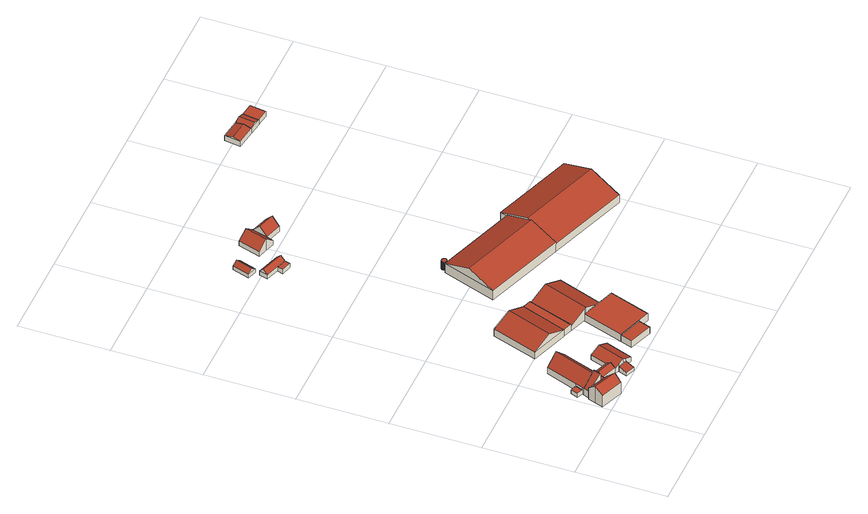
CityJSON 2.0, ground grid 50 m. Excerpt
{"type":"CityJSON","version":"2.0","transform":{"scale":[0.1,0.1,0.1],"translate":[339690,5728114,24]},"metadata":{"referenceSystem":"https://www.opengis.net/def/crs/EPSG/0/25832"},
"CityObjects":{
"building1":{"type":"Building","attributes":{"Geometrietyp2DReferenz":"3000","Gemeindeschluessel":"05170048","function":"31001_2720","roofType":"1000","measuredHeight":2.58},"address":[{"country":"Germany","locality":"Wesel","thoroughfareNumber":"1","thoroughfareName":"Am Hohen Malberg"}],"geometry":[{"type":"Solid","lod":"2","boundaries":[[[[0,1,2,3]],[[4,5,1,0]],[[6,7,5,4]],[[8,9,7,6]],[[10,11,9,8]],[[3,2,11,10]],[[8,6,4,0,3,10]],[[1,5,7,9,11,2]]]],"semantics":{"surfaces":[{"type":"WallSurface"},{"type":"RoofSurface"},{"type":"GroundSurface"}],"values":[[0,0,0,0,0,0,1,2]]}}]},
"building2":{"type":"Building","attributes":{"Gemeindeschluessel":"05170048","Geometrietyp2DReferenz":"3000","function":"31001_1210"},"address":[{"country":"Germany","locality":"Wesel","thoroughfareNumber":"1","thoroughfareName":"Am Hohen Malberg"}],"children":["building2-1","building2-2"]},
"building2-1":{"type":"BuildingPart","attributes":{"roofType":"3100","measuredHeight":11.34},"parents":["building2"],"geometry":[{"type":"MultiSurface","lod":"2","boundaries":[[[12,13,14,15]],[[16,17,13,12]],[[18,19,17,16]],[[20,21,22,23]],[[24,25,21,20]],[[26,27,25,24]],[[28,29,27,26]],[[30,31,29,28]],[[32,33,31,30]],[[15,14,33,32]],[[15,32,30,12]],[[28,26,24,20,23,34,18,16,12,30]],[[13,17,19,35,22,21,25,27,29,31,33,14]],[[18,36,37]],[[37,36,34,35,19]],[[34,23,22,35]]],"semantics":{"surfaces":[{"type":"WallSurface"},{"type":"RoofSurface"},{"type":"GroundSurface"},{"type":"ClosureSurface"}],"values":[0,0,0,0,0,0,0,0,0,0,1,1,2,0,3,3]}}]},
"building2-2":{"type":"BuildingPart","attributes":{"roofType":"2100","measuredHeight":11.67},"parents":["building2"],"geometry":[{"type":"MultiSurface","lod":"2","boundaries":[[[38,39,19,37]],[[40,41,39,38]],[[42,22,41,40]],[[42,40,38,37,43]],[[39,41,22,35,19]],[[42,43,34,23]],[[35,22,23,34]],[[43,36,34]],[[34,36,37,19,35]]],"semantics":{"surfaces":[{"type":"WallSurface"},{"type":"RoofSurface"},{"type":"GroundSurface"},{"type":"ClosureSurface"}],"values":[0,0,0,1,2,0,3,0,3]}}]},
"building3":{"type":"Building","attributes":{"Gemeindeschluessel":"05170048","Geometrietyp2DReferenz":"3000","function":"31001_2720"},"address":[{"country":"Germany","locality":"Wesel","thoroughfareNumber":"1","thoroughfareName":"Am Hohen Malberg"}],"children":["building3-1","building3-2"]},
"building3-1":{"type":"BuildingPart","attributes":{"roofType":"3100","measuredHeight":10.39},"parents":["building3"],"geometry":[{"type":"MultiSurface","lod":"2","boundaries":[[[44,45,46,47]],[[48,49,50,51]],[[52,53,49,48]],[[54,55,53,52]],[[56,57,55,54]],[[58,59,57,56]],[[60,61,59,58]],[[62,63,61,60]],[[64,65,63,62]],[[47,46,65,64]],[[58,56,54,52,48,60]],[[51,44,47,64,62,60,48]],[[45,50,49,53,55,57,59,61,63,65,46]],[[51,66,44]],[[50,45,44,66]]],"semantics":{"surfaces":[{"type":"WallSurface"},{"type":"RoofSurface"},{"type":"GroundSurface"},{"type":"ClosureSurface"}],"values":[0,0,0,0,0,0,0,0,0,0,1,1,2,0,3]}}]},
"building3-2":{"type":"BuildingPart","attributes":{"roofType":"1000","measuredHeight":4.17},"parents":["building3"],"geometry":[{"type":"Solid","lod":"2","boundaries":[[[[67,68,69,70]],[[66,50,68,67]],[[71,72,45,44]],[[70,69,72,71]],[[44,66,67,70,71]],[[68,50,45,72,69]],[[66,44,45,50]]]],"semantics":{"surfaces":[{"type":"WallSurface"},{"type":"RoofSurface"},{"type":"GroundSurface"},{"type":"ClosureSurface"}],"values":[[0,0,0,0,1,2,3]]}}]},
"building4":{"type":"Building","attributes":{"Geometrietyp2DReferenz":"3000","Gemeindeschluessel":"05170048","function":"31001_2720","roofType":"3100","measuredHeight":5.46},"address":[{"country":"Germany","locality":"Wesel","thoroughfareNumber":"1","thoroughfareName":"Am Hohen Malberg"}],"geometry":[{"type":"Solid","lod":"2","boundaries":[[[[73,74,75,76]],[[77,78,74,73]],[[79,80,78,77]],[[81,82,80,79]],[[83,84,82,81]],[[85,86,84,83]],[[76,75,86,85]],[[76,85,83,73]],[[81,79,77,73,83]],[[74,78,80,82,84,86,75]]]],"semantics":{"surfaces":[{"type":"WallSurface"},{"type":"RoofSurface"},{"type":"GroundSurface"}],"values":[[0,0,0,0,0,0,0,1,1,2]]}}]},
"building5":{"type":"Building","attributes":{"Geometrietyp2DReferenz":"3000","Gemeindeschluessel":"05170048","function":"31001_2720","roofType":"2100","measuredHeight":1.93},"address":[{"country":"Germany","locality":"Wesel","thoroughfareNumber":"1","thoroughfareName":"Am Hohen Malberg"}],"geometry":[{"type":"Solid","lod":"2","boundaries":[[[[87,88,89,90]],[[91,80,88,87]],[[92,78,80,91]],[[90,89,78,92]],[[91,87,90,92]],[[88,80,78,89]]]],"semantics":{"surfaces":[{"type":"WallSurface"},{"type":"RoofSurface"},{"type":"GroundSurface"}],"values":[[0,0,0,0,1,2]]}}]},
"building6":{"type":"Building","attributes":{"Geometrietyp2DReferenz":"3000","Gemeindeschluessel":"05170048","function":"31001_2724","roofType":"2100","measuredHeight":3.14},"address":[{"country":"Germany","locality":"Wesel","thoroughfareNumber":"1","thoroughfareName":"Am Hohen Malberg"}],"geometry":[{"type":"Solid","lod":"2","boundaries":[[[[93,94,95,96]],[[97,98,94,93]],[[99,100,98,97]],[[96,95,100,99]],[[97,93,96,99]],[[94,98,100,95]]]],"semantics":{"surfaces":[{"type":"WallSurface"},{"type":"RoofSurface"},{"type":"GroundSurface"}],"values":[[0,0,0,0,1,2]]}}]},
"building7":{"type":"Building","attributes":{"Geometrietyp2DReferenz":"3000","Gemeindeschluessel":"05170048","function":"31001_2720","roofType":"3100","measuredHeight":5.85},"address":[{"country":"Germany","locality":"Wesel","thoroughfareNumber":"1","thoroughfareName":"Am Hohen Malberg"}],"geometry":[{"type":"Solid","lod":"2","boundaries":[[[[101,102,103,104]],[[105,106,102,101]],[[107,108,106,105]],[[109,110,108,107]],[[111,112,110,109]],[[113,114,112,111]],[[115,116,114,113]],[[117,118,116,115]],[[119,120,118,117]],[[104,103,120,119]],[[111,109,107,105,101,104,113]],[[119,117,115,113,104]],[[102,106,108,110,112,114,116,118,120,103]]]],"semantics":{"surfaces":[{"type":"WallSurface"},{"type":"RoofSurface"},{"type":"GroundSurface"}],"values":[[0,0,0,0,0,0,0,0,0,0,1,1,2]]}}]},
"building8":{"type":"Building","attributes":{"Geometrietyp2DReferenz":"3000","Gemeindeschluessel":"05170048","function":"31001_2720","roofType":"3100","measuredHeight":9.14},"address":[{"country":"Germany","locality":"Wesel","thoroughfareNumber":"1","thoroughfareName":"Am Hohen Malberg"}],"geometry":[{"type":"Solid","lod":"2","boundaries":[[[[121,122,123,124]],[[125,126,122,121]],[[127,128,126,125]],[[124,123,128,127]],[[121,129,125]],[[127,130,124]],[[124,130,129,121]],[[125,129,130,127]],[[122,126,128,123]]]],"semantics":{"surfaces":[{"type":"WallSurface"},{"type":"RoofSurface"},{"type":"GroundSurface"}],"values":[[0,0,0,0,0,0,1,1,2]]}}]},
"building9":{"type":"Building","attributes":{"Geometrietyp2DReferenz":"3000","Gemeindeschluessel":"05170048","function":"31001_2720","roofType":"1000","measuredHeight":4.14},"address":[{"country":"Germany","locality":"Wesel","thoroughfareNumber":"1","thoroughfareName":"Am Hohen Malberg"}],"geometry":[{"type":"Solid","lod":"2","boundaries":[[[[131,132,133,134]],[[135,136,132,131]],[[137,138,136,135]],[[134,133,138,137]],[[135,131,134,137]],[[132,136,138,133]]]],"semantics":{"surfaces":[{"type":"WallSurface"},{"type":"RoofSurface"},{"type":"GroundSurface"}],"values":[[0,0,0,0,1,2]]}}]},
"building10":{"type":"Building","attributes":{"Geometrietyp2DReferenz":"3000","Gemeindeschluessel":"05170048","function":"31001_2724","roofType":"1000","measuredHeight":4.31},"address":[{"country":"Germany","locality":"Wesel","thoroughfareNumber":"1","thoroughfareName":"Am Hohen Malberg"}],"geometry":[{"type":"Solid","lod":"2","boundaries":[[[[139,140,141,125]],[[142,143,140,139]],[[127,144,143,142]],[[125,141,144,127]],[[142,139,125,127]],[[140,143,144,141]]]],"semantics":{"surfaces":[{"type":"WallSurface"},{"type":"RoofSurface"},{"type":"GroundSurface"}],"values":[[0,0,0,0,1,2]]}}]},
"building11":{"type":"Building","attributes":{"Geometrietyp2DReferenz":"3000","Gemeindeschluessel":"05170048","function":"31001_2720","roofType":"1000","measuredHeight":4.6},"address":[{"country":"Germany","locality":"Wesel","thoroughfareNumber":"1","thoroughfareName":"Am Hohen Malberg"}],"geometry":[{"type":"Solid","lod":"2","boundaries":[[[[145,146,147,148]],[[149,150,146,145]],[[151,152,150,149]],[[153,154,152,151]],[[155,132,154,153]],[[156,133,132,155]],[[148,147,133,156]],[[155,153,151,149,145,148,156]],[[146,150,152,154,132,133,147]]]],"semantics":{"surfaces":[{"type":"WallSurface"},{"type":"RoofSurface"},{"type":"GroundSurface"}],"values":[[0,0,0,0,0,0,0,1,2]]}}]},
"building12":{"type":"Building","attributes":{"Geometrietyp2DReferenz":"3000","Gemeindeschluessel":"05170048","function":"31001_2720","roofType":"3100","measuredHeight":8.02},"address":[{"country":"Germany","locality":"Wesel","thoroughfareNumber":"1","thoroughfareName":"Am Hohen Malberg"}],"geometry":[{"type":"Solid","lod":"2","boundaries":[[[[157,143,158,159]],[[160,140,143,157]],[[161,162,140,160]],[[163,164,162,161]],[[165,166,164,163]],[[167,168,166,165]],[[169,170,168,167]],[[159,158,170,169]],[[160,157,159,169,167,161]],[[165,163,161,167]],[[143,140,162,164,166,168,170,158]]]],"semantics":{"surfaces":[{"type":"WallSurface"},{"type":"RoofSurface"},{"type":"GroundSurface"}],"values":[[0,0,0,0,0,0,0,0,1,1,2]]}}]},
"building13":{"type":"Building","attributes":{"Geometrietyp2DReferenz":"3000","Gemeindeschluessel":"05170016","function":"31001_1000","roofType":"3100","measuredHeight":4.75},"address":[{"country":"Germany","locality":"Hünxe","thoroughfareNumber":"1","thoroughfareName":"Alte Raesfelder Straße"}],"geometry":[{"type":"Solid","lod":"2","boundaries":[[[[171,172,173,174]],[[175,176,172,171]],[[177,178,176,175]],[[174,173,178,177]],[[171,179,175]],[[177,180,174]],[[174,180,179,171]],[[175,179,180,177]],[[172,176,178,173]]]],"semantics":{"surfaces":[{"type":"WallSurface"},{"type":"RoofSurface"},{"type":"GroundSurface"}],"values":[[0,0,0,0,0,0,1,1,2]]}}]},
"building14":{"type":"Building","attributes":{"Gemeindeschluessel":"05170016","Geometrietyp2DReferenz":"3000","function":"31001_1000"},"address":[{"country":"Germany","locality":"Hünxe","thoroughfareNumber":"1","thoroughfareName":"Alte Raesfelder Straße"}],"children":["building14-1","building14-2"]},
"building14-1":{"type":"BuildingPart","attributes":{"roofType":"3100","measuredHeight":5.19},"parents":["building14"],"geometry":[{"type":"MultiSurface","lod":"2","boundaries":[[[181,182,183,184]],[[185,186,182,181]],[[184,183,187,188]],[[181,189,185]],[[188,190,184]],[[184,190,189,181]],[[185,189,190,188]],[[182,186,187,183]],[[191,188,187,192]],[[191,192,186,185]]],"semantics":{"surfaces":[{"type":"WallSurface"},{"type":"RoofSurface"},{"type":"GroundSurface"},{"type":"ClosureSurface"}],"values":[0,0,0,0,0,1,1,2,0,3]}}]},
"building14-2":{"type":"BuildingPart","attributes":{"roofType":"1000","measuredHeight":2.79},"parents":["building14"],"geometry":[{"type":"Solid","lod":"2","boundaries":[[[[193,194,195,196]],[[191,192,194,193]],[[196,195,186,185]],[[191,193,196,185]],[[194,192,186,195]],[[185,186,192,191]]]],"semantics":{"surfaces":[{"type":"WallSurface"},{"type":"RoofSurface"},{"type":"GroundSurface"},{"type":"ClosureSurface"}],"values":[[0,0,0,1,2,3]]}}]},
"building15":{"type":"Building","attributes":{"Geometrietyp2DReferenz":"3000","Gemeindeschluessel":"05170048","function":"31001_2142","roofType":"1000","measuredHeight":5.26},"address":[{"country":"Germany","locality":"Wesel","thoroughfareNumber":"1","thoroughfareName":"Am Hohen Malberg"}],"geometry":[{"type":"Solid","lod":"2","boundaries":[[[[197,198,199,200]],[[201,202,198,197]],[[203,204,202,201]],[[205,206,204,203]],[[207,208,206,205]],[[209,210,208,207]],[[211,212,210,209]],[[213,214,212,211]],[[215,216,214,213]],[[217,218,216,215]],[[219,220,218,217]],[[221,222,220,219]],[[223,224,222,221]],[[225,226,224,223]],[[227,228,226,225]],[[229,230,228,227]],[[231,232,230,229]],[[233,234,232,231]],[[235,236,234,233]],[[237,238,236,235]],[[239,240,238,237]],[[241,242,240,239]],[[243,244,242,241]],[[245,246,244,243]],[[247,248,246,245]],[[249,250,248,247]],[[251,252,250,249]],[[253,254,252,251]],[[255,256,254,253]],[[257,258,256,255]],[[259,260,258,257]],[[261,262,260,259]],[[263,264,262,261]],[[265,266,264,263]],[[267,268,266,265]],[[269,270,268,267]],[[271,272,270,269]],[[273,274,272,271]],[[275,276,274,273]],[[277,278,276,275]],[[279,280,278,277]],[[281,282,280,279]],[[283,284,282,281]],[[200,199,284,283]],[[281,279,277,275,273,271,269,267,265,263,261,259,257,255,253,251,249,247,245,243,241,239,237,235,233,231,229,227,225,223,221,219,217,215,213,211,209,207,205,203,201,197,200,283]],[[198,202,204,206,208,210,212,214,216,218,220,222,224,226,228,230,232,234,236,238,240,242,244,246,248,250,252,254,256,258,260,262,264,266,268,270,272,274,276,278,280,282,284,199]]]],"semantics":{"surfaces":[{"type":"WallSurface"},{"type":"RoofSurface"},{"type":"GroundSurface"}],"values":[[0,0,0,0,0,0,0,0,0,0,0,0,0,0,0,0,0,0,0,0,0,0,0,0,0,0,0,0,0,0,0,0,0,0,0,0,0,0,0,0,0,0,0,0,1,2]]}}]},
"building16":{"type":"Building","attributes":{"Geometrietyp2DReferenz":"3000","Gemeindeschluessel":"05170016","function":"31001_1210","roofType":"3100","measuredHeight":7.86},"address":[{"country":"Germany","locality":"Hünxe","thoroughfareNumber":"1","thoroughfareName":"Alte Raesfelder Straße"}],"geometry":[{"type":"Solid","lod":"2","boundaries":[[[[285,286,287,288]],[[289,290,286,285]],[[291,292,290,289]],[[293,294,292,291]],[[295,296,294,293]],[[297,298,296,295]],[[299,300,298,297]],[[288,287,300,299]],[[299,297,295,293,291,288]],[[289,285,288,291]],[[286,290,292,294,296,298,300,287]]]],"semantics":{"surfaces":[{"type":"WallSurface"},{"type":"RoofSurface"},{"type":"GroundSurface"}],"values":[[0,0,0,0,0,0,0,0,1,1,2]]}}]},
"building17":{"type":"Building","attributes":{"Geometrietyp2DReferenz":"3000","Gemeindeschluessel":"05170016","function":"31001_1220","roofType":"3100","measuredHeight":7.91},"address":[{"country":"Germany","locality":"Hünxe","thoroughfareNumber":"1","thoroughfareName":"Alte Raesfelder Straße"}],"geometry":[{"type":"Solid","lod":"2","boundaries":[[[[301,302,303,295]],[[304,305,302,301]],[[297,306,305,304]],[[295,303,306,297]],[[301,307,304]],[[297,308,295]],[[295,308,307,301]],[[304,307,308,297]],[[302,305,306,303]]]],"semantics":{"surfaces":[{"type":"WallSurface"},{"type":"RoofSurface"},{"type":"GroundSurface"}],"values":[[0,0,0,0,0,0,1,1,2]]}}]},
"building18":{"type":"Building","attributes":{"Gemeindeschluessel":"05170048","Geometrietyp2DReferenz":"3000","function":"31001_2724"},"address":[{"country":"Germany","locality":"Wesel","thoroughfareNumber":"1","thoroughfareName":"Am Hohen Malberg"}],"children":["building18-1","building18-2"]},
"building18-1":{"type":"BuildingPart","attributes":{"roofType":"3100","measuredHeight":11.84},"parents":["building18"],"geometry":[{"type":"MultiSurface","lod":"2","boundaries":[[[309,310,311,312]],[[313,314,310,309]],[[315,316,314,313]],[[309,317,313]],[[312,318,317,309]],[[313,317,318,315]],[[310,314,316,311]],[[319,312,311,320]],[[315,319,320,316]],[[312,319,321,322,318]],[[315,323,321,319]],[[321,323,322]]],"semantics":{"surfaces":[{"type":"WallSurface"},{"type":"RoofSurface"},{"type":"GroundSurface"},{"type":"ClosureSurface"}],"values":[0,0,0,0,1,1,2,0,3,0,3,3]}}]},
"building18-2":{"type":"BuildingPart","attributes":{"roofType":"3100","measuredHeight":11.78},"parents":["building18"],"geometry":[{"type":"MultiSurface","lod":"2","boundaries":[[[324,325,316,326]],[[327,328,325,324]],[[321,320,328,327]],[[324,329,327]],[[326,330,329,324]],[[327,329,330,321]],[[325,328,320,316]],[[323,326,315]],[[319,315,316,320]],[[321,323,315,319]],[[326,323,322,330]],[[323,321,322]]],"semantics":{"surfaces":[{"type":"WallSurface"},{"type":"RoofSurface"},{"type":"GroundSurface"},{"type":"ClosureSurface"}],"values":[0,0,0,0,1,1,2,0,3,3,0,3]}}]},
"building19":{"type":"Building","attributes":{"Geometrietyp2DReferenz":"3000","Gemeindeschluessel":"05170016","function":"31001_1000","roofType":"3100","measuredHeight":4.46},"address":[{"country":"Germany","locality":"Hünxe","thoroughfareNumber":"2","thoroughfareName":"Alte Raesfelder Straße"}],"geometry":[{"type":"Solid","lod":"2","boundaries":[[[[331,332,333,334]],[[335,336,332,331]],[[337,338,336,335]],[[334,333,338,337]],[[331,339,335]],[[337,340,334]],[[334,340,339,331]],[[335,339,340,337]],[[332,336,338,333]]]],"semantics":{"surfaces":[{"type":"WallSurface"},{"type":"RoofSurface"},{"type":"GroundSurface"}],"values":[[0,0,0,0,0,0,1,1,2]]}}]},
"building20":{"type":"Building","attributes":{"Geometrietyp2DReferenz":"3000","Gemeindeschluessel":"05170016","function":"31001_1000","roofType":"3100","measuredHeight":4.46},"address":[{"country":"Germany","locality":"Hünxe","thoroughfareNumber":"2","thoroughfareName":"Alte Raesfelder Straße"}],"geometry":[{"type":"Solid","lod":"2","boundaries":[[[[341,342,343,344]],[[335,336,342,341]],[[331,332,336,335]],[[344,343,332,331]],[[341,345,335]],[[331,346,344]],[[344,346,345,341]],[[335,345,346,331]],[[342,336,332,343]]]],"semantics":{"surfaces":[{"type":"WallSurface"},{"type":"RoofSurface"},{"type":"GroundSurface"}],"values":[[0,0,0,0,0,0,1,1,2]]}}]},
"building21":{"type":"Building","attributes":{"Geometrietyp2DReferenz":"3000","Gemeindeschluessel":"05170016","function":"31001_1000","roofType":"1000","measuredHeight":3.17},"address":[{"country":"Germany","locality":"Hünxe","thoroughfareNumber":"2","thoroughfareName":"Alte Raesfelder Straße"}],"geometry":[{"type":"Solid","lod":"2","boundaries":[[[[347,348,349,344]],[[350,351,348,347]],[[341,352,351,350]],[[344,349,352,341]],[[350,347,344,341]],[[348,351,352,349]]]],"semantics":{"surfaces":[{"type":"WallSurface"},{"type":"RoofSurface"},{"type":"GroundSurface"}],"values":[[0,0,0,0,1,2]]}}]}
},
"vertices":[
[62,225,34],[62,225,8],[61,225,8],[61,225,34],[73,221,34],[73,221,8],[59,180,34],[59,180,8],[24,192,34],[24,192,8],[39,233,34],[39,233,8],
[21,94,118],[21,94,5],[5,51,5],[5,51,79],[37,138,79],[37,138,5],[42,135,79],[42,135,5],[165,90,69],[165,90,5],[114,109,5],[114,109,72],[166,89,69],[166,89,5],[163,79,79],[163,79,5],[156,57,102],[156,57,5],[150,41,118],[150,41,5],[136,3,79],[136,3,5],[112,103,79],[112,103,5],[71,122,79],[42,135,50],
[55,171,49],[55,171,5],[127,145,122],[127,145,5],[114,109,122],[112,103,122],
[178,127,48],[178,127,6],[194,170,6],[194,170,48],[116,149,110],[116,149,6],[127,145,6],[127,145,99],[55,171,48],[55,171,6],[59,180,49],[59,180,6],[73,221,49],[73,221,6],[138,400,48],[138,400,6],[199,378,110],[199,378,6],[261,357,48],[261,357,6],[241,301,48],[241,301,6],[127,145,48],
[114,109,48],[114,109,6],[165,90,6],[165,90,48],[175,118,48],[175,118,6],
[185,144,61],[185,144,7],[175,118,7],[175,118,42],[194,170,42],[194,170,7],[209,165,42],[209,165,7],[283,139,42],[283,139,7],[274,112,61],[274,112,7],[265,86,42],[265,86,7],
[256,296,27],[256,296,7],[241,301,7],[241,301,21],[209,165,27],[194,170,21],
[323,6,24],[323,6,4],[340,56,4],[340,56,35],[271,25,24],[271,25,4],[288,74,35],[288,74,4],
[288,74,48],[288,74,5],[320,63,5],[320,63,63],[264,83,36],[264,83,5],[265,86,36],[265,86,5],[283,139,36],[283,139,5],[317,235,36],[317,235,5],[374,215,63],[374,215,5],[430,194,36],[430,194,5],[377,43,36],[377,43,5],[340,56,54],[340,56,5],
[306,752,51],[306,752,6],[217,498,6],[217,498,51],[518,678,51],[518,678,6],[429,424,51],[429,424,6],[412,715,98],[323,461,98],
[631,100,48],[631,100,6],[499,146,6],[499,146,48],[609,34,48],[609,34,6],[476,80,48],[476,80,6],
[565,662,51],[565,662,8],[518,678,8],[477,407,51],[477,407,8],[429,424,8],
[577,373,52],[577,373,6],[576,372,6],[576,372,52],[697,331,52],[697,331,6],[773,305,52],[773,305,6],[695,78,52],[695,78,6],[631,100,52],[499,146,52],
[477,407,36],[576,372,8],[576,372,83],[565,662,36],[676,623,88],[676,623,8],[786,585,36],[786,585,8],[697,331,36],[697,331,8],[587,369,88],[587,369,8],[577,373,83],[577,373,8],
[287,2150,32],[287,2150,8],[256,2054,8],[256,2054,32],[337,2134,32],[337,2134,8],[307,2037,32],[307,2037,8],[312,2142,55],[281,2045,55],
[431,1972,33],[431,1972,5],[300,2013,5],[300,2013,33],[417,1922,33],[417,1922,5],[287,1964,5],[287,1964,33],[424,1947,57],[293,1989,57],[361,1940,33],[361,1940,5],
[353,1908,33],[353,1908,5],[409,1892,5],[409,1892,33],
[669,1165,63],[669,1165,10],[670,1163,10],[670,1163,63],[668,1168,63],[668,1168,10],[668,1170,63],[668,1170,10],[668,1172,63],[668,1172,10],[669,1174,63],[669,1174,10],[669,1176,63],[669,1176,10],[670,1177,63],[670,1177,10],[671,1179,63],[671,1179,10],[672,1180,63],[672,1180,10],[673,1181,63],[673,1181,10],[675,1183,63],[675,1183,10],[677,1184,63],[677,1184,10],[680,1184,63],[680,1184,10],[683,1185,63],[683,1185,10],[686,1184,63],[686,1184,10],[688,1184,63],[688,1184,10],[690,1183,63],[690,1183,10],[692,1181,63],[692,1181,10],[694,1180,63],[694,1180,10],[695,1179,63],[695,1179,10],[696,1177,63],[696,1177,10],[697,1176,63],[697,1176,10],[697,1174,63],[697,1174,10],[698,1172,63],[698,1172,10],[698,1170,63],[698,1170,10],[698,1168,63],[698,1168,10],[697,1165,63],[697,1165,10],[696,1163,63],[696,1163,10],[696,1162,63],[696,1162,10],[694,1160,63],[694,1160,10],[692,1158,63],[692,1158,10],[690,1157,63],[690,1157,10],[688,1156,63],[688,1156,10],[686,1155,63],[686,1155,10],[685,1155,63],[685,1155,10],[683,1155,63],[683,1155,10],[681,1155,63],[681,1155,10],[679,1155,63],[679,1155,10],[678,1156,63],[678,1156,10],[676,1157,63],[676,1157,10],[674,1158,63],[674,1158,10],[672,1160,63],[672,1160,10],[670,1162,63],[670,1162,10],
[428,2065,39],[428,2065,8],[481,2049,8],[481,2049,86],[466,2189,39],[466,2189,8],[519,2173,86],[519,2173,8],[572,2157,39],[572,2157,8],[571,2154,39],[571,2154,8],[545,2070,39],[545,2070,8],[534,2033,39],[534,2033,8],
[666,2125,39],[666,2125,7],[571,2154,7],[641,2041,39],[641,2041,7],[545,2070,7],[653,2083,86],[558,2112,86],
[1588,883,58],[1588,883,7],[1128,1043,7],[1128,1043,58],[1467,536,58],[1467,536,7],[1009,696,58],[1009,696,7],[1528,710,126],[1068,870,126],[1113,999,58],[1113,999,7],[1113,999,67],[1064,858,121],[1017,719,67],
[553,855,67],[553,855,7],[1009,696,67],[659,1157,67],[659,1157,7],[606,1006,125],[1061,848,125],
[1293,2534,35],[1293,2534,2],[1183,2549,2],[1183,2549,35],[1280,2443,35],[1280,2443,2],[1171,2458,35],[1171,2458,2],[1286,2488,47],[1177,2503,47],
[1355,2433,35],[1355,2433,2],[1368,2524,2],[1368,2524,35],[1317,2438,47],[1330,2529,47],
[1441,2514,35],[1441,2514,3],[1368,2524,3],[1428,2422,35],[1428,2422,3],[1355,2433,3]
]}
